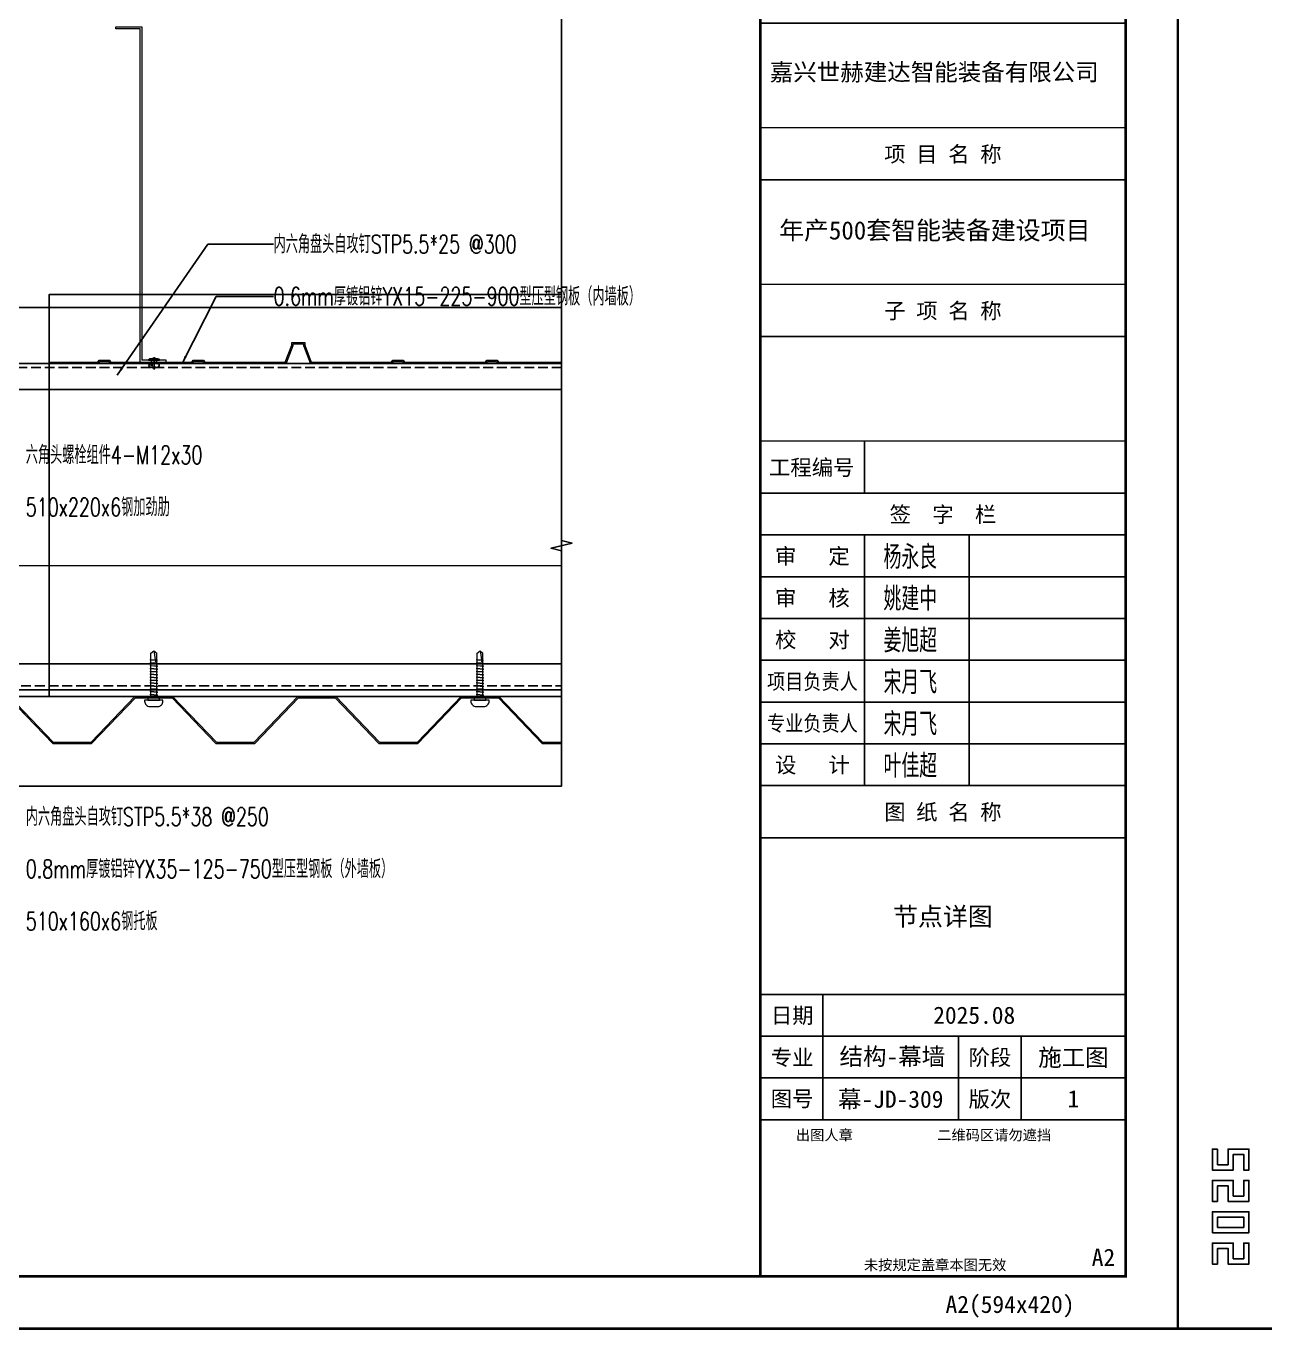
# Model space of a CAD drawing. Extents: x -160106 to 966792, y -663931 to 1550022.
# Drawn here: x -64797 to -63848, y -113204 to -112206 of the extents above; entities that cross this region are included whole.
import ezdxf
from ezdxf.enums import TextEntityAlignment as Align
from ezdxf.xclip import XClip

# ---------------------------------------------------------------- set-up
doc = ezdxf.new("R2010")
doc.units = 0
doc.linetypes.add('CENTER', pattern=[2, 1.25, -0.25, 0.25, -0.25])
doc.linetypes.add('ZN-DASH', pattern=[0.35, 0.25, -0.1])
for name, color, linetype in [('!ZN4-配件-11', 11, 'Continuous'), ('!ZN5-钢材投影-40', 40, 'Continuous'), ('!ZN6-虚线-8', 8, 'ZN-DASH'), ('0-cxFrame', 155, 'Continuous'), ('3符号', 173, 'Continuous'), ('DIM', 173, 'Continuous'), ('qianming', 155, 'Continuous'), ('TEXT', 7, 'Continuous')]:
    doc.layers.add(name, color=color, linetype=linetype)
for name, color, linetype, lineweight in [('0-cxText', 131, 'Continuous', 25), ('0_FLASHING', 6, 'Continuous', 25), ('0_PURLIN-CON', 253, 'Continuous', 15), ('0_SCREW RIVET', 4, 'Continuous', 15), ('彩钢板', 6, 'Continuous', 15)]:
    doc.layers.add(name, color=color, linetype=linetype, lineweight=lineweight)
doc.layers.add('0_INSULATION', color=252, linetype='Continuous', lineweight=9, transparency=0.2)
doc.styles.add('BZHZ', font='bzxw', dxfattribs={"width": 0.8, "bigfont": 'bzhz'})
doc.styles.add('cx_biaoti', font='')
doc.styles.add('cx_tuming', font='simhei.ttf')
doc.styles.add('cx_tuqian1', font='')
doc.styles.add('DHTEXT-1', font='ROMANS.shx', dxfattribs={"width": 0.7, "bigfont": 'CHINESE.shx'})
doc.styles.add('黑体', font='simhei.ttf', dxfattribs={"height": 12})
doc.styles.get('cx_biaoti').set_extended_font_data('SimSun')
doc.styles.get('cx_tuqian1').set_extended_font_data('SimSun')
doc.dimstyles.new('ZN4', dxfattribs={"dimscale": 4, "dimtxt": 2.5, "dimasz": 1.5, "dimexe": 1, "dimexo": 2, "dimgap": 0.9, "dimtad": 1, "dimdec": 0, "dimdsep": 46, "dimtxsty": 'DHTEXT-1', "dimblk": 'ARCHTICK', "dimcen": 2.5, "dimclrd": 173, "dimclre": 173, "dimclrt": 7, "dimazin": 2, "dimtfac": 1, "dimtix": 1, "dimtmove": 2, "dimatfit": 3, "dimfxl": 0, "dimarcsym": 0})

# ---------------------------------------------------------------- blocks, each defined once
blk = doc.blocks.new('zjcx_lan_qianzi(Dragon)')
for p, q in [((-7000, 4800), (0, 4800)), ((-5000, 4800), (-5000, 0)), ((-3000, 4800), (-3000, 0)), ((-7000, 4000), (0, 4000)), ((-7000, 3200), (0, 3200)), ((-7000, 2400), (0, 2400)), ((-7000, 1600), (0, 1600)), ((-7000, 800), (0, 800))]:
    blk.add_line(p, q)
at = {"const_width": 30}
blk.add_lwpolyline([(-7000, 5600), (0, 5600)], dxfattribs=at)
blk.add_lwpolyline([(-7000, 5600), (0, 5600), (0, 0), (-7000, 0)], close=True, dxfattribs=at)
at = {"style": 'cx_biaoti'}
for s, p in [('签  字  栏', (-3500, 5200)), ('审   定', (-6000, 4400)), ('审   核', (-6000, 3600)), ('校   对', (-6000, 2800)), ('设   计', (-6000, 400))]:
    blk.add_text(s, height=300, dxfattribs=at).set_placement(p, align=Align.MIDDLE)
at = {"style": 'cx_biaoti', "width": 0.85}
for s, p in [('项目负责人', (-6000, 2000)), ('专业负责人', (-6000, 1200))]:
    blk.add_text(s, height=300, dxfattribs=at).set_placement(p, align=Align.MIDDLE)
blk = doc.blocks.new('T-签字(Dragon)')
at = {"layer": '0-cxFrame'}
blk.add_blockref('zjcx_lan_qianzi(Dragon)', (0, 0), dxfattribs=at)
at = {"layer": 'qianming', "style": 'BZHZ', "width": 0.8}
for s, p in [('杨永良', (-4124, 4400)), ('姚建中', (-4124, 3600)), ('姜旭超', (-4124, 2800)), ('宋月飞', (-4124, 2000)), ('宋月飞', (-4124, 1200)), ('叶佳超', (-4124, 400))]:
    blk.add_text(s, height=450, dxfattribs=at).set_placement(p, align=Align.MIDDLE)
blk = doc.blocks.new('zjcx_lan_tuming(Dragon)')
for p, q in [((-7000, 8400), (0, 8400)), ((-5800, 3000), (-5800, 5400)), ((-7000, 4600), (0, 4600)), ((-3200, 3000), (-3200, 4600)), ((-2000, 3000), (-2000, 4600)), ((-7000, 3800), (0, 3800))]:
    blk.add_line(p, q)
at = {"const_width": 30}
for points in [[(-7000, 9400), (0, 9400)], [(-7000, 5400), (0, 5400)], [(-7000, 3000), (0, 3000)], [(-7000, 0), (0, 0)]]:
    blk.add_lwpolyline(points, dxfattribs=at)
blk.add_lwpolyline([(-7000, 9400), (0, 9400), (0, 0), (-7000, 0)], close=True)
at = {"style": 'cx_biaoti'}
for s, p in [('图 纸 名 称', (-3500, 8900)), ('日期', (-6388, 5000)), ('专业', (-6388, 4200)), ('阶段', (-2600, 4200)), ('图号', (-6388, 3400)), ('版次', (-2600, 3400))]:
    blk.add_text(s, height=300, dxfattribs=at).set_placement(p, align=Align.MIDDLE)
for s, p in [('出图人章', (-6316, 2607)), ('二维码区请勿遮挡', (-3609, 2607)), ('未按规定盖章本图无效', (-5013, 120))]:
    blk.add_text(s, height=200, dxfattribs=at).set_placement(p)
blk = doc.blocks.new('T-图签(Dragon)')
blk.add_blockref('zjcx_lan_tuming(Dragon)', (0, 0))
at = {"color": 3, "style": 'cx_biaoti'}
for s, p in [('2025.08', (-2900, 5000)), ('结构-幕墙 ', (-4356, 4219)), ('施工图', (-1000, 4200))]:
    blk.add_text(s, height=330, dxfattribs=at).set_placement(p, align=Align.MIDDLE)
blk = doc.blocks.new('zjcx_lan_xiangmu(Dragon)')
for p, q in [((-7000, 9000), (0, 9000)), ((-7000, 6000), (0, 6000)), ((-7000, 3000), (0, 3000)), ((-5000, 1000), (-5000, 0))]:
    blk.add_line(p, q)
at = {"const_width": 30}
for points in [[(-7000, 10000), (0, 10000)], [(-7000, 7000), (0, 7000)], [(-7000, 7000), (0, 7000)], [(-7000, 4000), (0, 4000)], [(-7000, 4000), (0, 4000)], [(-7000, 1000), (0, 1000)], [(-7000, 0), (0, 0)]]:
    blk.add_lwpolyline(points, dxfattribs=at)
blk.add_lwpolyline([(-7000, 10000), (0, 10000), (0, 0), (-7000, 0)], close=True)
at = {"style": 'cx_biaoti'}
for s, p in [('建 设 单 位', (-3500, 9500)), ('项 目 名 称', (-3500, 6500)), ('子 项 名 称', (-3500, 3500)), ('工程编号', (-6013, 500))]:
    blk.add_text(s, height=300, dxfattribs=at).set_placement(p, align=Align.MIDDLE)
blk = doc.blocks.new('T-项目(Dragon)')
blk.add_blockref('zjcx_lan_xiangmu(Dragon)', (0, 0))
at = {"color": 3, "style": 'cx_tuming'}
for s, height, p in [('嘉兴世赫建达智能装备有限公司', 330, (-6816, 7901)), ('年产500套智能装备建设项目 ', 350, (-6638, 4859))]:
    blk.add_text(s, height=height, dxfattribs=at).set_placement(p)
blk = doc.blocks.new('zjcx_T2(Dragon)')
at = {"layer": '0-cxFrame', "const_width": 50}
blk.add_lwpolyline([(-7000, 40000), (0, 40000), (0, 0), (-7000, 0)], close=True, dxfattribs=at)
at = {"layer": '0-cxFrame'}
for name, p in [('T-项目(Dragon)', (0, 15000)), ('T-签字(Dragon)', (0, 9400)), ('T-图签(Dragon)', (0, 0))]:
    blk.add_blockref(name, p, dxfattribs=at)
blk = doc.blocks.new('TK22.A2 L(Dragon)')
at = {"layer": '0-cxFrame', "color": 7, "const_width": 0.5}
blk.add_lwpolyline([(0, 0), (-594, 0), (-594, 420), (0, 420)], close=True, dxfattribs=at)
at = {"layer": '0-cxFrame', "const_width": 0.5}
for points in [[(-80, 10), (-574, 10), (-574, 410), (-80, 410)], [(-10, 10), (-80, 10), (-80, 410), (-10, 410)]]:
    blk.add_lwpolyline(points, close=True, dxfattribs=at)
at = {"layer": 'Defpoints', "color": 2}
for points in [[(-586.37, 34.37), (-587.37, 34.37), (-587.37, 30.37), (-583.37, 30.37), (-583.37, 33.37), (-581.37, 33.37), (-581.37, 30.37), (-580.37, 30.37), (-580.37, 34.37), (-584.37, 34.37), (-584.37, 31.37), (-586.37, 31.37), (-586.37, 34.37)], [(-586.37, 24.37), (-587.37, 24.37), (-587.37, 28.37), (-583.37, 28.37), (-583.37, 25.37), (-581.37, 25.37), (-581.37, 28.37), (-580.37, 28.37), (-580.37, 24.37), (-584.37, 24.37), (-584.37, 27.37), (-586.37, 27.37), (-586.37, 24.37)], [(-586.37, 12.37), (-587.37, 12.37), (-587.37, 16.37), (-583.37, 16.37), (-583.37, 13.37), (-581.37, 13.37), (-581.37, 16.37), (-580.37, 16.37), (-580.37, 12.37), (-584.37, 12.37), (-584.37, 15.37), (-586.37, 15.37), (-586.37, 12.37)]]:
    blk.add_lwpolyline(points, dxfattribs=at)
for points in [[(-587.37, 18.37), (-587.37, 22.37), (-580.37, 22.37), (-580.37, 18.37)], [(-586.37, 19.37), (-586.37, 21.37), (-581.37, 21.37), (-581.37, 19.37)]]:
    blk.add_lwpolyline(points, close=True, dxfattribs=at)
at = {"layer": '0-cxFrame', "xscale": 0.01, "yscale": 0.01, "zscale": 0.01}
blk.add_blockref('zjcx_T2(Dragon)', (-10, 10), dxfattribs=at)
at = {"style": '黑体', "flags": 4}
blk.add_attdef('图幅', text='', height=3.3, dxfattribs=at).set_placement((-40, 3), align=Align.RIGHT)
at = {"layer": '0-cxFrame', "style": '黑体'}
blk.add_text('(594x420)', height=3.3, dxfattribs=at).set_placement((-40, 3))
at = {"layer": '0-cxText', "flags": 4}
for tag, height, style, p in [('建设单位', 3.5, 'cx_tuming', (-45, 240)), ('项目名称', 3.5, 'cx_tuming', (-45, 210)), ('子项名称', 3.5, 'cx_tuming', (-45, 180)), ('工程编号', 3.3, 'cx_tuqian1', (-35, 165)), ('图名1', 3.5, 'cx_tuming', (-45, 87)), ('图名2', 3.5, 'cx_tuming', (-45, 79)), ('图名3', 3.5, 'cx_tuming', (-45, 71)), ('出图日期', 3.3, 'cx_tuqian1', (-39, 60)), ('专业', 3.3, 'cx_tuqian1', (-55, 52)), ('图号', 3.3, 'cx_tuqian1', (-55, 44)), ('版次', 3.3, 'cx_tuqian1', (-20, 44))]:
    blk.add_attdef(tag, text='', height=height, dxfattribs=dict(at, style=style)).set_placement(p, align=Align.MIDDLE)
at = {"layer": 'Defpoints', "color": 6, "flags": 4}
for tag, height, style, p in [('tufu', 3.3, '黑体', (-12, 12)), ('dwfname', 4, 'cx_tuqian1', (-80, 3))]:
    blk.add_attdef(tag, text='', height=height, dxfattribs=dict(at, style=style)).set_placement(p, align=Align.RIGHT)
blk = doc.blocks.new('20250827133424')
at = {"layer": '彩钢板', "color": 1}
for p, q in [((-30.37, -18.03), (-31.09, -17.34)), ((780.37, -18.03), (781.09, -17.34))]:
    blk.add_line(p, q, dxfattribs=at)
for points in [[(-31.09, -17.34), (-14.5, 0), (14.5, 0), (48, -35), (77, -35), (110.5, 0), (139.5, 0), (173, -35), (202, -35), (235.5, 0), (264.5, 0), (298, -35), (327, -35), (360.5, 0), (389.5, 0), (423, -35), (452, -35), (485.5, 0), (514.5, 0), (548, -35), (577, -35), (610.5, 0), (639.5, 0), (673, -35), (702, -35), (735.5, 0), (764.5, 0), (781.09, -17.34)], [(-30.37, -18.03), (-14.07, -1), (14.07, -1), (47.57, -36), (77.43, -36), (110.93, -1), (139.07, -1), (172.57, -36), (202.43, -36), (235.93, -1), (264.07, -1), (297.57, -36), (327.43, -36), (360.93, -1), (389.07, -1), (422.57, -36), (452.43, -36), (485.93, -1), (514.07, -1), (547.57, -36), (577.43, -36), (610.93, -1), (639.07, -1), (672.57, -36), (702.43, -36), (735.93, -1), (764.07, -1), (780.37, -18.03)]]:
    blk.add_lwpolyline(points, dxfattribs=at)
blk = doc.blocks.new('*U3240')
at = {"layer": '!ZN5-钢材投影-40'}
for points in [[(3993.1, -11040.44), (5624.29, -11040.44), (5624.29, -11290.44), (3993.1, -11290.44)], [(3993.1, -11060.44), (5624.29, -11060.44), (5624.29, -11270.44), (3993.1, -11270.44)]]:
    blk.add_lwpolyline(points, close=True, dxfattribs=at)
at = {"layer": '!ZN6-虚线-8', "ltscale": 30}
blk.add_lwpolyline([(3993.1, -11043.47), (5624.29, -11043.47), (5624.29, -11287.41), (3993.1, -11287.41)], close=True, dxfattribs=at)
blk = doc.blocks.new('*U1315')
at = {"layer": '0_INSULATION'}
blk.add_lwpolyline([(112897.34, -53414.26), (112897.34, -53464.26), (113678.44, -53464.26), (113678.44, -53414.26)], close=True, dxfattribs=at)
blk = doc.blocks.new('$紧固件$00000145')
at = {"layer": '0_SCREW RIVET'}
for p, q in [((-1.72, 9.4), (-1.72, 7.22)), ((-1.72, 6.71), (-1.72, 5.01)), ((-1.72, 4.51), (-1.72, 2.8)), ((-1.72, 2.3), (-1.72, 0.59)), ((-1.72, 0.09), (-1.72, -1.62)), ((2.78, 9.4), (2.78, 7.61)), ((2.78, 7.11), (2.78, 5.4)), ((2.78, 4.9), (2.78, 3.19)), ((2.78, 2.69), (2.78, 0.99)), ((2.78, 0.48), (2.78, -1.22)), ((-1.72, -2.12), (-1.72, -3.83)), ((-1.72, -4.33), (-1.72, -6.03)), ((-1.72, -6.54), (-1.72, -8.24)), ((-1.72, -8.74), (-1.72, -10.45)), ((2.78, -1.72), (2.78, -3.43)), ((2.78, -3.93), (2.78, -5.64)), ((2.78, -6.14), (2.78, -7.85)), ((2.78, -8.35), (2.78, -10.06)), ((-1.72, -10.95), (-1.72, -12.66)), ((-1.72, -13.16), (-1.72, -14.87)), ((-1.72, -15.37), (-1.72, -17.08)), ((-1.72, -17.58), (-1.72, -19.28)), ((-1.72, -19.79), (-1.72, -24.8)), ((2.78, -10.56), (2.78, -12.26)), ((2.78, -12.77), (2.78, -14.47)), ((2.78, -14.97), (2.78, -16.68)), ((2.78, -17.18), (2.78, -18.89)), ((2.78, -19.39), (2.78, -24.8)), ((-1.72, -24.8), (0.53, -26.6)), ((0.53, -26.6), (2.78, -24.8))]:
    blk.add_line(p, q, dxfattribs=at)
blk.add_lwpolyline([(-6.47, 12.14, -0.414214), (-2.47, 16.14), (3.53, 16.14, -0.414214), (7.53, 12.14), (7.53, 12.15), (7.53, 11.4), (-6.47, 11.4), (-6.47, 12.15)], format="xyb", close=True, dxfattribs=at)
for points in [[(-3.97, 11.4), (5.03, 11.4), (5.03, 9.4), (-3.97, 9.4)], [(-1.72, 6.71), (2.78, 7.11), (3.28, 7.4), (2.78, 7.61), (-1.72, 7.22), (-2.22, 6.92)], [(-1.72, 4.51), (2.78, 4.9), (3.28, 5.19), (2.78, 5.4), (-1.72, 5.01), (-2.22, 4.71)], [(-1.72, 2.3), (2.78, 2.69), (3.28, 2.99), (2.78, 3.19), (-1.72, 2.8), (-2.22, 2.5)], [(-1.72, 0.09), (2.78, 0.48), (3.28, 0.78), (2.78, 0.99), (-1.72, 0.59), (-2.22, 0.3)], [(-1.72, -2.12), (2.78, -1.72), (3.28, -1.43), (2.78, -1.22), (-1.72, -1.62), (-2.22, -1.91)], [(-1.72, -4.33), (2.78, -3.93), (3.28, -3.64), (2.78, -3.43), (-1.72, -3.83), (-2.22, -4.12)], [(-1.72, -6.54), (2.78, -6.14), (3.28, -5.85), (2.78, -5.64), (-1.72, -6.03), (-2.22, -6.33)], [(-1.72, -8.74), (2.78, -8.35), (3.28, -8.06), (2.78, -7.85), (-1.72, -8.24), (-2.22, -8.54)], [(-1.72, -10.95), (2.78, -10.56), (3.28, -10.26), (2.78, -10.06), (-1.72, -10.45), (-2.22, -10.75)], [(-1.72, -13.16), (2.78, -12.77), (3.28, -12.47), (2.78, -12.26), (-1.72, -12.66), (-2.22, -12.95)], [(-1.72, -15.37), (2.78, -14.97), (3.28, -14.68), (2.78, -14.47), (-1.72, -14.87), (-2.22, -15.16)], [(-1.72, -17.58), (2.78, -17.18), (3.28, -16.89), (2.78, -16.68), (-1.72, -17.08), (-2.22, -17.37)]]:
    blk.add_lwpolyline(points, close=True, dxfattribs=at)
for points in [[(1.71, -18.98), (-1.72, -19.28), (-2.22, -19.58), (-1.72, -19.79), (1.63, -19.49)], [(0.53, -26.6), (1.87, -17.97), (2.51, -19.41), (2.48, -19.44), (2.78, -19.9)], [(2.3, -18.93), (2.78, -18.89), (3.28, -19.1), (2.78, -19.39), (2.5, -19.42)]]:
    blk.add_lwpolyline(points, dxfattribs=at)
blk = doc.blocks.new('20250826103610')
at = {"layer": '彩钢板'}
blk.add_line((18.38, 0.64), (19.31, 1), dxfattribs=at)
for points in [[(-900.69, 1), (-895.69, 14), (-895.69, 16), (-885.69, 16), (-885.69, 14), (-880.69, 1), (-819.19, 1), (-818.19, 2.5), (-810.19, 2.5), (-809.19, 1), (-747.19, 1), (-746.19, 2.5), (-738.19, 2.5), (-737.19, 1), (-675.69, 1), (-670.69, 14), (-670.69, 16), (-660.69, 16), (-660.69, 15), (-660.69, 14), (-655.69, 1), (-594.19, 1), (-593.19, 2.5), (-585.19, 2.5), (-584.19, 1), (-522.19, 1), (-521.19, 2.5), (-513.19, 2.5), (-512.19, 1), (-450.69, 1), (-445.69, 14), (-445.69, 16), (-435.69, 16), (-435.69, 14), (-430.69, 1), (-369.19, 1), (-368.19, 2.5), (-360.19, 2.5), (-359.19, 1), (-297.19, 1), (-296.19, 2.5), (-288.19, 2.5), (-287.19, 1), (-225.69, 1), (-220.69, 14), (-220.69, 16), (-210.69, 16), (-210.69, 14), (-205.69, 1), (-144.19, 1), (-143.19, 2.5), (-135.19, 2.5), (-134.19, 1), (-72.19, 1), (-71.19, 2.5), (-63.19, 2.5), (-62.19, 1), (-0.69, 1), (4.31, 14), (4.31, 16), (14.31, 16), (14.31, 14), (19.31, 1)], [(-900.69, 1), (-899.75, 0.64), (-894.69, 13.81), (-894.69, 15), (-886.69, 15), (-886.69, 13.81), (-881.37, 0), (-818.65, 0), (-817.65, 1.5), (-810.72, 1.5), (-809.72, 0), (-746.65, 0), (-745.65, 1.5), (-738.72, 1.5), (-737.72, 0), (-675, 0), (-669.69, 13.81), (-669.69, 15), (-661.69, 15), (-661.69, 13.81), (-656.37, 0), (-593.65, 0), (-592.65, 1.5), (-585.72, 1.5), (-584.72, 0), (-521.65, 0), (-520.65, 1.5), (-513.72, 1.5), (-512.72, 0), (-450, 0), (-444.69, 13.81), (-444.69, 15), (-436.69, 15), (-436.69, 13.81), (-431.37, 0), (-368.65, 0), (-367.65, 1.5), (-360.72, 1.5), (-359.72, 0), (-296.65, 0), (-295.65, 1.5), (-288.72, 1.5), (-287.72, 0), (-225, 0), (-219.69, 13.81), (-219.69, 15), (-211.69, 15), (-211.69, 13.81), (-206.37, 0), (-143.65, 0), (-142.65, 1.5), (-135.72, 1.5), (-134.72, 0), (-71.65, 0), (-70.65, 1.5), (-63.72, 1.5), (-62.72, 0), (0, 0), (5.31, 13.81), (5.31, 15), (13.31, 15), (13.31, 13.81), (18.38, 0.64)]]:
    blk.add_lwpolyline(points, dxfattribs=at)
blk = doc.blocks.new('*U1324')
at = {"color": 0, "linetype": 'CENTER', "ltscale": 3}
blk.add_line((7.01, 0), (-2.45, 0), dxfattribs=at)
at = {"linetype": 'ByBlock', "lineweight": -2, "ltscale": 10}
for p, q in [((-1.2, -3), (-1.2, 3)), ((0, 4.2), (0, -4.2)), ((2.5, 2), (0, 2)), ((2.5, 2.5), (2.5, -2.5)), ((2.5, -2), (0, -2))]:
    blk.add_line(p, q, dxfattribs=at)
for centre, radius, start, end in [((4.42, 0), 5.96, 160.39505, 199.60495), ((0, 3), 1.2, 90, 180), ((4, 2.5), 1.5, 348.44804, 180), ((13.17, 0), 8, 164.33085, 195.66915), ((3.19, 0), 2.67, 323.22662, 36.78433), ((0, -3), 1.2, 180, 270), ((4, -2.5), 1.5, 180, 11.55196)]:
    blk.add_arc(centre, radius, start, end, dxfattribs=at)
at = {"layer": 'Defpoints', "color": 0, "ltscale": 10, "style": 'DHTEXT-1', "width": 0.7}
blk.add_text('D4', height=1, rotation=90, dxfattribs=at).set_placement((4.37, -1.85), align=Align.CENTER)
blk = doc.blocks.new('20250919151740')
at = {"layer": '彩钢板'}
for p, q in [((-20, 227), (0, 227)), ((-20, 225.5), (-20, 227)), ((-1.5, 225.5), (-20, 225.5)), ((-1.5, -30), (-1.5, 225.5)), ((0, 227), (0, -28.5)), ((18.5, -30), (18.5, -28.5)), ((-1.5, -30), (18.5, -30))]:
    blk.add_line(p, q, dxfattribs=at)
at = {"layer": '彩钢板', "ltscale": 50}
blk.add_line((18.5, -28.5), (0, -28.5), dxfattribs=at)
at = {"layer": '!ZN4-配件-11', "color": 1, "rotation": 270}
blk.add_blockref('*U1324', (9.25, -28.5), dxfattribs=at)
blk = doc.blocks.new('20250919153926')
at = {"xscale": 2, "yscale": 2, "zscale": 2}
blk.add_blockref('*U1315', (-226455.04, 106392.51), dxfattribs=at)
at = {"xscale": -1, "rotation": 180}
for p in [(138.2, -527.6), (388.2, -527.6)]:
    blk.add_blockref('$紧固件$00000145', p, dxfattribs=at)
at = {"layer": '0_PURLIN-CON', "xscale": -1, "rotation": 180}
blk.add_blockref('*U3240', (-4722.45, -11571.44), dxfattribs=at)
at = {"layer": '3符号', "ltscale": 500}
ref = blk.add_blockref('20250826103610', (240.15, -281), dxfattribs=at)
XClip(ref).set_block_clipping_path([(-181.6018939167, -255), (661.6848903215, 52.85067289)])
ref = blk.add_blockref('20250826103610', (1140.15, -281), dxfattribs=at)
XClip(ref).set_block_clipping_path([(-1133.5739550847, -255), (-238.3151096785, 42.9563144897)])
at = {"layer": '彩钢板', "ltscale": 50}
blk.add_blockref('20250919151740', (129.69, -250), dxfattribs=at)
at = {"layer": '彩钢板'}
for p in [(-736.28, -536), (13.72, -536)]:
    blk.add_blockref('20250827133424', p, dxfattribs=at)
blk = doc.blocks.new('_ArchTick')
at = {"color": 0, "linetype": 'ByBlock', "const_width": 0.4}
blk.add_lwpolyline([(-0.5, -0.5), (0.5, 0.5)], dxfattribs=at)

msp = doc.modelspace()

# ---------------------------------------------------------------- linework, layer by layer
at = {"layer": '3符号'}
msp.add_lwpolyline([(-64387.03, -112787.77), (-64387.03, -112607.54), (-64395.03, -112605.54), (-64379.03, -112601.54), (-64387.03, -112599.54), (-64387.03, -112419.31)], dxfattribs=at)

# ---------------------------------------------------------------- block references
at = {"layer": '0-cxFrame'}
ref = msp.add_blockref('TK22.A2 L(Dragon)', (-63914.82, -113203.37), dxfattribs=dict(at, xscale=4, yscale=4, zscale=4))
ref.add_attrib('图名2', '节点详图', dxfattribs={"layer": '0-cxText', "height": 14, "style": 'cx_tuming'}).set_placement((-64094.82, -112887.37), align=Align.MIDDLE)
ref.add_attrib('图号', '幕-JD-309', dxfattribs={"layer": '0-cxText', "height": 13.2, "style": 'cx_tuqian1'}).set_placement((-64134.82, -113027.37), align=Align.MIDDLE)
ref.add_attrib('版次', '1', dxfattribs={"layer": '0-cxText', "height": 13.2, "style": 'cx_tuqian1'}).set_placement((-63994.82, -113027.37), align=Align.MIDDLE)
ref.add_attrib('图幅', 'A2', dxfattribs={"layer": '0', "height": 13.2, "style": '黑体'}).set_placement((-64074.82, -113191.37), align=Align.RIGHT)
ref.add_attrib('tufu', 'A2', dxfattribs={"layer": 'Defpoints', "color": 6, "height": 13.2, "style": '黑体'}).set_placement((-63962.82, -113155.37), align=Align.RIGHT)
at = {"layer": '0-cxFrame', "xscale": 4, "yscale": 4, "zscale": 4}
msp.add_blockref('TK22.A2 L(Dragon)', (-61538.82, -113203.37), dxfattribs=at)
at = {"layer": '0_FLASHING', "ltscale": 30}
ref = msp.add_blockref('20250919153926', (-64838.25, -112183.01), dxfattribs=at)
XClip(ref).set_block_clipping_path([(-805.6635508003, -604.7549059675), (451.2227424627, 514.4002569351)])

# ---------------------------------------------------------------- texts
at = {"layer": 'TEXT', "ltscale": 40, "style": 'DHTEXT-1', "width": 0.7}
for s, p in [('内六角盘头自攻钉STP5.5*25 @300', (-64607.7, -112372.58)), ('0.6mm厚镀铝锌YX15-225-900型压型钢板（内墙板）', (-64607.7, -112412.58)), ('六角头螺栓组件4-M12x30', (-64797.57, -112534.01)), ('510x220x6钢加劲肋', (-64797.57, -112574.01)), ('内六角盘头自攻钉STP5.5*38 @250', (-64797.57, -112811.21)), ('0.8mm厚镀铝锌YX35-125-750型压型钢板（外墙板）', (-64797.57, -112851.21)), ('510x160x6钢托板', (-64797.57, -112891.21))]:
    msp.add_text(s, height=14, dxfattribs=at).set_placement(p, align=Align.MIDDLE_LEFT)

# ---------------------------------------------------------------- leaders
at = {"layer": 'DIM'}
for points in [[(-64727.52, -112472.99), (-64658.13, -112372.58), (-64607.7, -112372.58)], [(-64677.82, -112464.01), (-64651.71, -112412.58), (-64607.7, -112412.58)]]:
    msp.add_leader(points, dimstyle='ZN4', dxfattribs=at)

doc.saveas('drawing.dxf')
